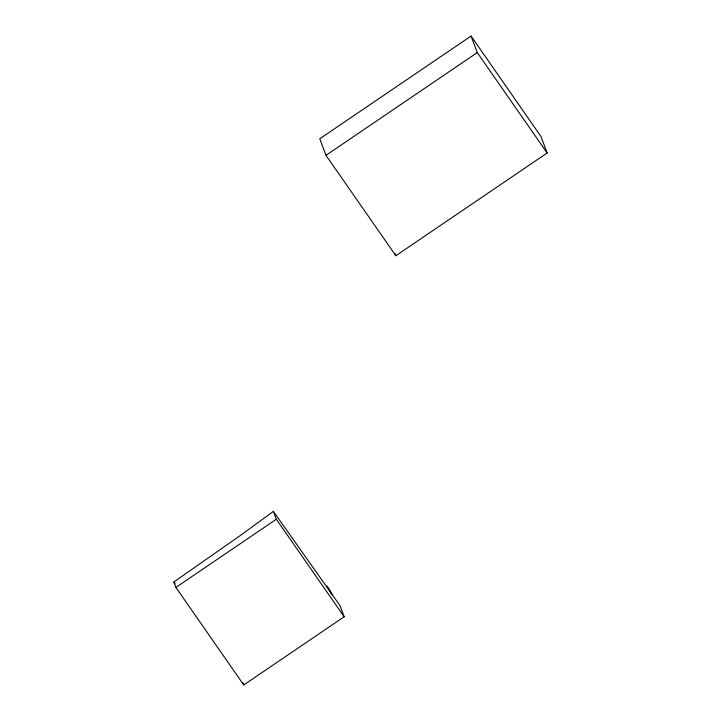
<?xml version="1.0" encoding="UTF-8"?>
<svg xmlns="http://www.w3.org/2000/svg" width="721" height="721" viewBox="0 0 721 721"><rect width="100%" height="100%" fill="white"/><g stroke="black" fill="none" stroke-linecap="round" stroke-linejoin="round"><path stroke-width="1.08" d="M273.376 511.396L240.408 535.442L173.851 581.991L175.897 587.435L243.752 684.95L344.169 616.761L339.988 605.613L273.376 511.396L276.323 519.246L344.169 616.761M471.065 36.05L319.773 138.783L325.991 155.33L395.856 255.73L547.149 152.996L540.93 136.458L471.065 36.05L477.284 52.597L547.149 152.996M325.991 155.33L477.284 52.597M175.897 587.435L276.323 519.246M173.851 581.991L175.14 583.83M395.072 253.666L395.856 255.73M242.968 682.859L243.752 684.95M329.497 589.58L326.694 585.957L332.129 594.771L329.497 589.58"/></g></svg>
